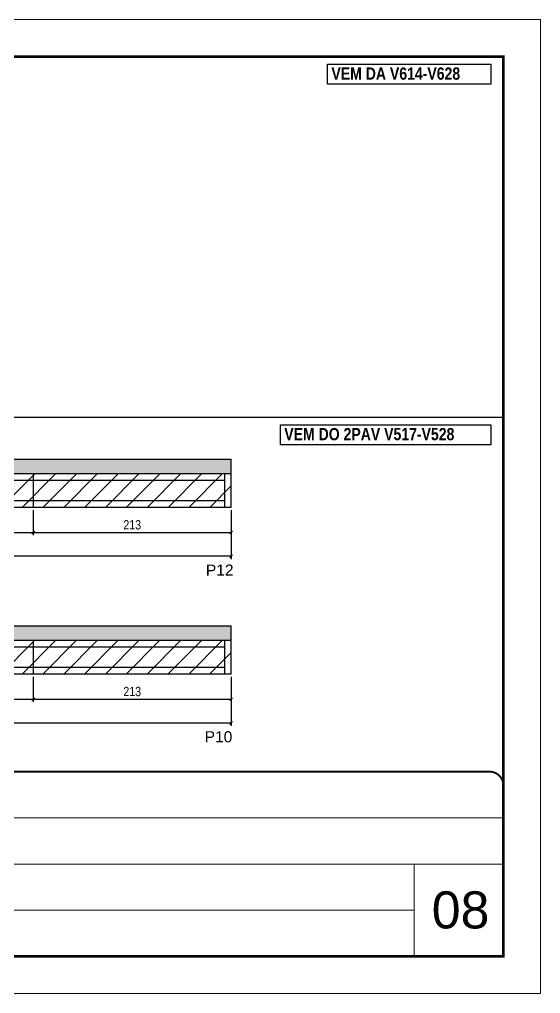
# Model space of a CAD drawing. Extents: x 3309 to 9563, y -2522 to 14608.
# Drawn here: x 9002 to 9563, y 12409 to 13459 of the extents above; entities that cross this region are included whole.
import ezdxf

# ---------------------------------------------------------------- set-up
doc = ezdxf.new("R2010")
doc.units = 0
doc.linetypes.add('CONTINUO', pattern=[0])
doc.linetypes.add('DASHED', pattern=[0.75, 0.5, -0.25])
for name, color, linetype in [('5', 5, 'Continuous'), ('COTA', 241, 'Continuous'), ('NOMENCLATURA', 7, 'Continuous'), ('Painéis', 200, 'Continuous'), ('SARR_2.2x7', 40, 'Continuous')]:
    doc.layers.add(name, color=color, linetype=linetype)
for name, color, linetype, lineweight in [('CARIMBO', 255, 'Continuous', 9), ('Folhas', 255, 'Continuous', 9), ('Hachura', 251, 'Continuous', 9), ('SARRAFO DE PRESSAO', 251, 'DASHED', 9)]:
    doc.layers.add(name, color=color, linetype=linetype, lineweight=lineweight)
doc.styles.add('ARIAL', font='arial.ttf')
doc.styles.add('COTA TECNICA', font='techl___.ttf', dxfattribs={"height": 10})
doc.styles.get("Standard").update_dxf_attribs({"font": 'arial.ttf'})
doc.styles.add('TECNICA', font='techb___.ttf', dxfattribs={"height": 10})
doc.dimstyles.new('PAINEL', dxfattribs={"dimtxt": 10, "dimasz": 3, "dimexe": 3, "dimexo": 3, "dimgap": 3, "dimtad": 1, "dimdec": 1, "dimzin": 12, "dimdsep": 46, "dimtxsty": 'COTA TECNICA', "dimblk1": 'OBLIQUE', "dimblk2": 'OBLIQUE', "dimsah": 1, "dimcen": 0.9, "dimclrd": 4, "dimclre": 4, "dimclrt": 240, "dimadec": 1, "dimazin": 3, "dimtfac": 1, "dimtdec": 1, "dimtmove": 0, "dimatfit": 3, "dimfxl": 1, "dimtolj": 1, "dimtzin": 12, "dimarcsym": 0})

# ---------------------------------------------------------------- blocks, each defined once
blk = doc.blocks.new('9999999999')
at = {"color": 30, "linetype": 'CONTINUO'}
for p, q in [((98564.6, 34379.6), (99584, 34379.6)), ((98564.6, 34329.8), (99488, 34329.8)), ((99584, 34329.8), (99488, 34329.8)), ((99488, 34329.8), (99488, 34230.2)), ((98564.6, 34280), (99488, 34280))]:
    blk.add_line(p, q, dxfattribs=at)
at = {"color": 30, "linetype": 'CONTINUO', "const_width": 2}
blk.add_lwpolyline([(99584, 34230.2), (99584, 34414.4, 0.414214), (99569, 34429.4), (98229, 34429.4, 0.414214), (98214, 34414.4), (98214, 34245.2, 0.414214), (98229, 34230.2), (99584, 34230.2)], format="xyb", dxfattribs=at)
at = {"layer": 'Folhas'}
blk.add_lwpolyline([(98139, 34190.2), (99624, 34190.2), (99624, 35240.2), (98139, 35240.2)], close=True, dxfattribs=at)
at = {"layer": 'Folhas', "color": 30, "const_width": 3}
blk.add_lwpolyline([(98214, 34230.2), (99584, 34230.2), (99584, 35200.2), (98214, 35200.2)], close=True, dxfattribs=at)
blk = doc.blocks.new('_Oblique')
at = {"color": 0, "linetype": 'ByBlock', "lineweight": -2}
blk.add_line((-0.5, -0.5), (0.5, 0.5), dxfattribs=at)
blk = doc.blocks.new('*D1791')
at = {"layer": 'COTA', "color": 4, "lineweight": -2, "transparency": 16777216}
for p, q in [((8772.6, 12930.4), (8772.6, 12903.3)), ((9016.6, 12930.4), (9016.6, 12903.3)), ((8772.6, 12906.3), (9016.6, 12906.3))]:
    blk.add_line(p, q, dxfattribs=at)
at = {"layer": 'Defpoints', "color": 0, "transparency": 16777216}
for p in [(8772.6, 12933.4, 0), (9016.6, 12933.4, 0), (9016.6, 12906.3)]:
    blk.add_point(p, dxfattribs=at)
at = {"layer": 'COTA', "color": 4, "lineweight": -2, "transparency": 16777216, "xscale": 3, "yscale": 3, "zscale": 3, "rotation": 180}
blk.add_blockref('_Oblique', (8772.6, 12906.3), dxfattribs=at)
at = {"layer": 'COTA', "color": 4, "lineweight": -2, "transparency": 16777216, "xscale": 3, "yscale": 3, "zscale": 3}
blk.add_blockref('_Oblique', (9016.6, 12906.3), dxfattribs=at)
at = {"layer": 'COTA', "color": 240, "transparency": 16777216, "insert": (8894.6, 12914.3), "char_height": 10, "attachment_point": 5, "style": 'COTA TECNICA'}
blk.add_mtext('\\A1;244', dxfattribs=at)
blk = doc.blocks.new('*D1792')
at = {"layer": 'COTA', "color": 4, "lineweight": -2, "transparency": 16777216}
for p, q in [((9016.6, 12930.4), (9016.6, 12903.3)), ((9229.6, 12930.4), (9229.6, 12903.3)), ((9016.6, 12906.3), (9229.6, 12906.3))]:
    blk.add_line(p, q, dxfattribs=at)
at = {"layer": 'Defpoints', "color": 0, "transparency": 16777216}
for p in [(9016.6, 12933.4, 0), (9229.6, 12933.4, 0), (9229.6, 12906.3)]:
    blk.add_point(p, dxfattribs=at)
at = {"layer": 'COTA', "color": 4, "lineweight": -2, "transparency": 16777216, "xscale": 3, "yscale": 3, "zscale": 3, "rotation": 180}
blk.add_blockref('_Oblique', (9016.6, 12906.3), dxfattribs=at)
at = {"layer": 'COTA', "color": 4, "lineweight": -2, "transparency": 16777216, "xscale": 3, "yscale": 3, "zscale": 3}
blk.add_blockref('_Oblique', (9229.6, 12906.3), dxfattribs=at)
at = {"layer": 'COTA', "color": 240, "transparency": 16777216, "insert": (9123.1, 12914.5), "char_height": 10, "attachment_point": 5, "style": 'COTA TECNICA'}
blk.add_mtext('\\A1;213', dxfattribs=at)
blk = doc.blocks.new('*D1798')
at = {"layer": 'COTA', "color": 4, "lineweight": -2, "transparency": 16777216}
for p, q in [((8528.6, 12930.4), (8528.6, 12877.6)), ((9229.6, 12930.4), (9229.6, 12877.6)), ((9229.6, 12880.6), (8528.6, 12880.6))]:
    blk.add_line(p, q, dxfattribs=at)
at = {"layer": 'Defpoints', "color": 0, "transparency": 16777216}
for p in [(8528.6, 12933.4, 0), (9229.6, 12933.4, 0), (8528.6, 12880.6)]:
    blk.add_point(p, dxfattribs=at)
at = {"layer": 'COTA', "color": 4, "lineweight": -2, "transparency": 16777216, "xscale": 3, "yscale": 3, "zscale": 3, "rotation": 180}
blk.add_blockref('_Oblique', (8528.6, 12880.6), dxfattribs=at)
at = {"layer": 'COTA', "color": 4, "lineweight": -2, "transparency": 16777216, "xscale": 3, "yscale": 3, "zscale": 3}
blk.add_blockref('_Oblique', (9229.6, 12880.6), dxfattribs=at)
at = {"layer": 'COTA', "color": 240, "transparency": 16777216, "insert": (8879.1, 12888.7), "char_height": 10, "attachment_point": 5, "style": 'COTA TECNICA'}
blk.add_mtext('\\A1;701', dxfattribs=at)
blk = doc.blocks.new('*D1794')
at = {"layer": 'COTA', "color": 4, "lineweight": -2, "transparency": 16777216}
for p, q in [((8772.6, 12750.7), (8772.6, 12723.6)), ((9016.6, 12750.7), (9016.6, 12723.6)), ((8772.6, 12726.6), (9016.6, 12726.6))]:
    blk.add_line(p, q, dxfattribs=at)
at = {"layer": 'Defpoints', "color": 0, "transparency": 16777216}
for p in [(8772.6, 12753.7, 0), (9016.6, 12753.7, 0), (9016.6, 12726.6)]:
    blk.add_point(p, dxfattribs=at)
at = {"layer": 'COTA', "color": 4, "lineweight": -2, "transparency": 16777216, "xscale": 3, "yscale": 3, "zscale": 3, "rotation": 180}
blk.add_blockref('_Oblique', (8772.6, 12726.6), dxfattribs=at)
at = {"layer": 'COTA', "color": 4, "lineweight": -2, "transparency": 16777216, "xscale": 3, "yscale": 3, "zscale": 3}
blk.add_blockref('_Oblique', (9016.6, 12726.6), dxfattribs=at)
at = {"layer": 'COTA', "color": 240, "transparency": 16777216, "insert": (8894.6, 12734.6), "char_height": 10, "attachment_point": 5, "style": 'COTA TECNICA'}
blk.add_mtext('\\A1;244', dxfattribs=at)
blk = doc.blocks.new('*D1795')
at = {"layer": 'COTA', "color": 4, "lineweight": -2, "transparency": 16777216}
for p, q in [((9016.6, 12750.7), (9016.6, 12723.6)), ((9229.6, 12750.7), (9229.6, 12723.6)), ((9016.6, 12726.6), (9229.6, 12726.6))]:
    blk.add_line(p, q, dxfattribs=at)
at = {"layer": 'Defpoints', "color": 0, "transparency": 16777216}
for p in [(9016.6, 12753.7, 0), (9229.6, 12753.7, 0), (9229.6, 12726.6)]:
    blk.add_point(p, dxfattribs=at)
at = {"layer": 'COTA', "color": 4, "lineweight": -2, "transparency": 16777216, "xscale": 3, "yscale": 3, "zscale": 3, "rotation": 180}
blk.add_blockref('_Oblique', (9016.6, 12726.6), dxfattribs=at)
at = {"layer": 'COTA', "color": 4, "lineweight": -2, "transparency": 16777216, "xscale": 3, "yscale": 3, "zscale": 3}
blk.add_blockref('_Oblique', (9229.6, 12726.6), dxfattribs=at)
at = {"layer": 'COTA', "color": 240, "transparency": 16777216, "insert": (9123.1, 12734.8), "char_height": 10, "attachment_point": 5, "style": 'COTA TECNICA'}
blk.add_mtext('\\A1;213', dxfattribs=at)
blk = doc.blocks.new('*D1802')
at = {"layer": 'COTA', "color": 4, "lineweight": -2, "transparency": 16777216}
for p, q in [((8528.6, 12750.7), (8528.6, 12697.9)), ((9229.6, 12750.7), (9229.6, 12697.9)), ((9229.6, 12700.9), (8528.6, 12700.9))]:
    blk.add_line(p, q, dxfattribs=at)
at = {"layer": 'Defpoints', "color": 0, "transparency": 16777216}
for p in [(8528.6, 12753.7, 0), (9229.6, 12753.7, 0), (8528.6, 12700.9)]:
    blk.add_point(p, dxfattribs=at)
at = {"layer": 'COTA', "color": 4, "lineweight": -2, "transparency": 16777216, "xscale": 3, "yscale": 3, "zscale": 3, "rotation": 180}
blk.add_blockref('_Oblique', (8528.6, 12700.9), dxfattribs=at)
at = {"layer": 'COTA', "color": 4, "lineweight": -2, "transparency": 16777216, "xscale": 3, "yscale": 3, "zscale": 3}
blk.add_blockref('_Oblique', (9229.6, 12700.9), dxfattribs=at)
at = {"layer": 'COTA', "color": 240, "transparency": 16777216, "insert": (8879.1, 12709), "char_height": 10, "attachment_point": 5, "style": 'COTA TECNICA'}
blk.add_mtext('\\A1;701', dxfattribs=at)

msp = doc.modelspace()

# ---------------------------------------------------------------- hatches: boundary and pattern name
at = {"layer": 'COTA'}
h = msp.add_hatch(dxfattribs=at)
h.set_pattern_fill('AR-CONC', color=256, scale=0.03)
h.set_pattern_definition([(50, (4786.512, 3433.0584), (5.46554, -0.4781726), [0.5715, -6.2865]), (355, (4786.512, 3433.0584), (-1.0573026, 5.7317054), [0.4572, -5.0292175]), (100.451445, (4786.9676, 3433.0185), (4.4082374, 5.2535326), [0.4857003, -5.3427073]), (46.1842, (4786.512, 3434.5824), (8.1323712, -1.26127), [0.85725, -9.42975]), (96.63556, (4787.19, 3434.477), (7.122124, 7.422784), [0.728551, -8.014068]), (351.18415, (4786.512, 3434.582), (7.122124, 7.422784), [0.685799, -7.543792]), (21, (4787.274, 3434.2014), (4.5484317, -3.067956), [0.5715, -6.2865]), (326, (4787.274, 3434.2014), (1.854061, 5.525639), [0.4572, -5.0292]), (71.451445, (4787.653, 3433.9457), (6.4024926, 2.457683), [0.4857003, -5.342698]), (37.5, (4786.5122, 3433.0584), (0.0926581, 2.53665117), [0, -4.96824, 0, -5.1054, 0, -5.04825]), (7.5, (4786.5122, 3433.0584), (2.0045899, 3.00541724), [0, -2.91084, 0, -4.85394, 0, -1.92405]), (327.5, (4784.813, 3433.0584), (4.06771786, -0.17186232), [0, -1.905, 0, -5.9436, 0, -7.8867]), (317.5, (4784.051, 3433.0584), (4.4438754, 0.7627947), [0, -2.4765, 0, -3.94716, 0, -5.6007])])
h.paths.add_polyline_path([(9229.62, 12969.37), (9229.62, 12985.37), (8528.62, 12985.37), (8528.62, 12969.37)])
h = msp.add_hatch(dxfattribs=at)
h.set_pattern_fill('AR-CONC', color=256, scale=0.03)
h.set_pattern_definition([(50, (4786.512, 3251.3667), (5.46554, -0.4781726), [0.5715, -6.2865]), (355, (4786.512, 3251.3667), (-1.0573026, 5.7317054), [0.4572, -5.0292175]), (100.451445, (4786.9676, 3251.327), (4.4082374, 5.2535326), [0.4857003, -5.3427073]), (46.1842, (4786.512, 3252.891), (8.1323712, -1.26127), [0.85725, -9.42975]), (96.63556, (4787.19, 3252.7856), (7.122124, 7.422784), [0.728551, -8.014068]), (351.18415, (4786.512, 3252.891), (7.122124, 7.422784), [0.685799, -7.543792]), (21, (4787.274, 3252.5097), (4.5484317, -3.067956), [0.5715, -6.2865]), (326, (4787.274, 3252.5097), (1.854061, 5.525639), [0.4572, -5.0292]), (71.451445, (4787.653, 3252.254), (6.4024926, 2.457683), [0.4857003, -5.342698]), (37.5, (4786.5122, 3251.3667), (0.0926581, 2.53665117), [0, -4.96824, 0, -5.1054, 0, -5.04825]), (7.5, (4786.5122, 3251.3667), (2.0045899, 3.00541724), [0, -2.91084, 0, -4.85394, 0, -1.92405]), (327.5, (4784.813, 3251.3667), (4.06771786, -0.17186232), [0, -1.905, 0, -5.9436, 0, -7.8867]), (317.5, (4784.051, 3251.3667), (4.4438754, 0.7627947), [0, -2.4765, 0, -3.94716, 0, -5.6007])])
h.paths.add_polyline_path([(9229.62, 12789.68), (9229.62, 12805.68), (8528.62, 12805.68), (8528.62, 12789.68)])
at = {"layer": 'Hachura', "linetype": 'ByBlock'}
h = msp.add_hatch(dxfattribs=at)
h.set_pattern_fill('ANSI31', color=256, scale=5)
h.paths.add_polyline_path([(8772.62, 12969.37), (8528.62, 12969.37), (8528.62, 12933.37), (8772.62, 12933.37)])
h.paths.add_polyline_path([(9016.62, 12969.37), (8772.62, 12969.37), (8772.62, 12933.37), (9016.62, 12933.37)])
h.paths.add_polyline_path([(9229.62, 12969.37), (9016.62, 12969.37), (9016.62, 12933.37), (9229.62, 12933.37)])
h.paths.add_polyline_path([(9229.62, 12789.68), (9016.62, 12789.68), (9016.62, 12753.68), (9229.62, 12753.68)])
h.paths.add_polyline_path([(9016.62, 12789.68), (8772.62, 12789.68), (8772.62, 12753.68), (9016.62, 12753.68)])
h.paths.add_polyline_path([(8772.62, 12789.68), (8528.62, 12789.68), (8528.62, 12753.68), (8772.62, 12753.68)])

# ---------------------------------------------------------------- linework, layer by layer
at = {"layer": 'COTA'}
for p, q in [((8152.87, 13030.62), (9522.87, 13030.62)), ((8528.62, 12985.37), (9229.62, 12985.37)), ((9229.62, 12969.37), (9229.62, 12985.37)), ((8528.62, 12805.68), (9229.62, 12805.68)), ((9229.62, 12789.68), (9229.62, 12805.68))]:
    msp.add_line(p, q, dxfattribs=at)
at = {"layer": 'NOMENCLATURA'}
for points in [[(9333.5, 13410.96), (9509.51, 13410.96), (9509.51, 13389.4), (9333.5, 13389.4)], [(9282.72, 13022.3), (9509.51, 13022.3), (9509.51, 13000.74), (9282.72, 13000.74)]]:
    msp.add_lwpolyline(points, close=True, dxfattribs=at)
at = {"layer": 'Painéis', "linetype": 'ByBlock'}
for p, q in [((9229.62, 12969.37), (8528.62, 12969.37)), ((9016.62, 12933.37), (9016.62, 12969.37)), ((9229.62, 12933.37), (9229.62, 12969.37)), ((9229.62, 12933.37), (8528.62, 12933.37)), ((9229.62, 12789.68), (8528.62, 12789.68)), ((9016.62, 12753.68), (9016.62, 12789.68)), ((9229.62, 12753.68), (9229.62, 12789.68)), ((9229.62, 12753.68), (8528.62, 12753.68))]:
    msp.add_line(p, q, dxfattribs=at)
at = {"layer": 'SARR_2.2x7', "linetype": 'Continuous'}
for p, q in [((9222.62, 12969.37), (9222.62, 12933.37)), ((9016.62, 12962.37), (8772.62, 12962.37)), ((9222.62, 12962.37), (9016.62, 12962.37)), ((9016.62, 12940.37), (8772.62, 12940.37)), ((9222.62, 12940.37), (9016.62, 12940.37)), ((9222.62, 12789.68), (9222.62, 12753.68)), ((9016.62, 12782.68), (8772.62, 12782.68)), ((9222.62, 12782.68), (9016.62, 12782.68)), ((9016.62, 12760.68), (8772.62, 12760.68)), ((9222.62, 12760.68), (9016.62, 12760.68))]:
    msp.add_line(p, q, dxfattribs=at)

# ---------------------------------------------------------------- block references
at = {"layer": 'SARRAFO DE PRESSAO', "color": 6, "linetype": 'ByBlock'}
msp.add_blockref('9999999999', (-90061.11, -21780.92), dxfattribs=at)

# ---------------------------------------------------------------- texts
at = {"layer": '5', "linetype": 'Continuous'}
for s, rotation, p in [('P12', 0.00004, (9202.44, 12859.75)), ('P10', 359.99996, (9201.13, 12680.06))]:
    msp.add_text(s, height=12, rotation=rotation, dxfattribs=at).set_placement(p)
at = {"layer": 'CARIMBO', "style": 'ARIAL'}
msp.add_text('08', height=40, dxfattribs=at).set_placement((9445.73, 12479.43))
at = {"layer": 'NOMENCLATURA', "style": 'TECNICA'}
for s, p in [('VEM DA V614-V628', (9337.69, 13394.37)), ('VEM DO 2PAV V517-V528', (9286.91, 13005.7))]:
    msp.add_text(s, height=13.2, dxfattribs=at).set_placement(p)

# ---------------------------------------------------------------- dimensions: what is measured, and where the dimension line sits
at = {"layer": 'COTA'}
for base, p1, p2, picture, middle in [((8528.62, 12880.59, 0), (9229.62, 12933.37), (8528.62, 12933.37), '*D1798', (8879.12, 12888.7, 0)), ((9016.62, 12906.25, 0), (8772.62, 12933.37), (9016.62, 12933.37), '*D1791', (8894.62, 12914.33, 0)), ((9229.62, 12906.25, 0), (9016.62, 12933.37), (9229.62, 12933.37), '*D1792', (9123.12, 12914.47, 0)), ((8528.62, 12700.9, 0), (9229.62, 12753.68), (8528.62, 12753.68), '*D1802', (8879.12, 12709.01, 0)), ((9016.62, 12726.56, 0), (8772.62, 12753.68), (9016.62, 12753.68), '*D1794', (8894.62, 12734.63, 0)), ((9229.62, 12726.56, 0), (9016.62, 12753.68), (9229.62, 12753.68), '*D1795', (9123.12, 12734.78, 0))]:
    dim = msp.add_linear_dim(base=base, p1=p1, p2=p2, dimstyle='PAINEL', dxfattribs=at)
    dim.commit()
    dim.dimension.update_dxf_attribs({"geometry": picture, "text_midpoint": middle})

doc.saveas('drawing.dxf')
